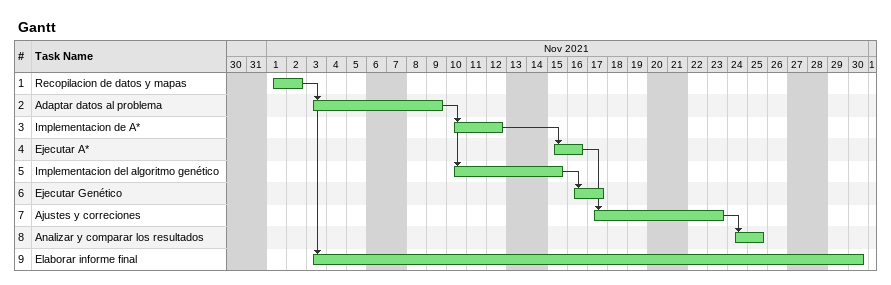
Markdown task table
Gantt

| ID | Task | Start | Finish | Predecessors |
|---|---|---|---|---|
| 1 | Recopilacion de datos y mapas | 2021-11-01 | 2021-11-02 |  |
| 2 | Adaptar datos al problema | 2021-11-03 | 2021-11-09 | 1 |
| 3 | Implementacion de A* | 2021-11-10 | 2021-11-12 | 2 |
| 4 | Ejecutar A* | 2021-11-15 | 2021-11-16 | 3 |
| 5 | Implementacion del algoritmo genético | 2021-11-10 | 2021-11-15 | 2 |
| 6 | Ejecutar Genético | 2021-11-16 | 2021-11-17 | 5 |
| 7 | Ajustes y correciones | 2021-11-17 | 2021-11-23 | 4 |
| 8 | Analizar y comparar los resultados | 2021-11-24 | 2021-11-25 | 7 |
| 9 | Elaborar informe final | 2021-11-03 | 2021-11-30 | 1 |
